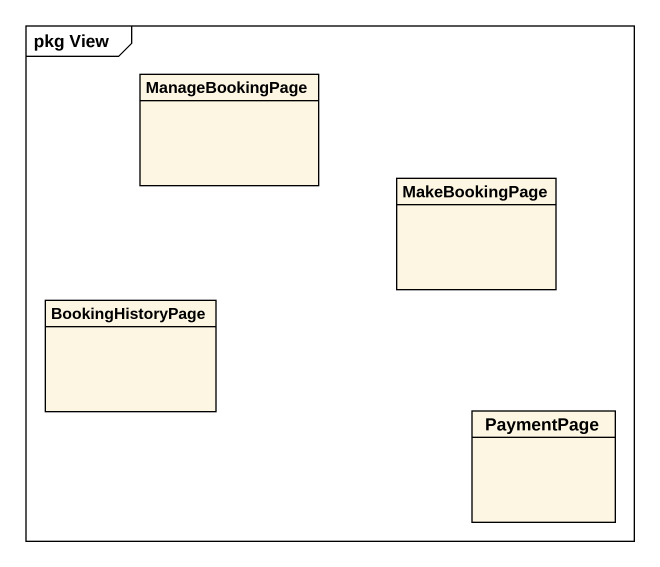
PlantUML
@startuml
mainframe pkg View
hide circle
hide empty members
class ManageBookingPage
class MakeBookingPage
class BookingHistoryPage
class PaymentPage
@enduml
